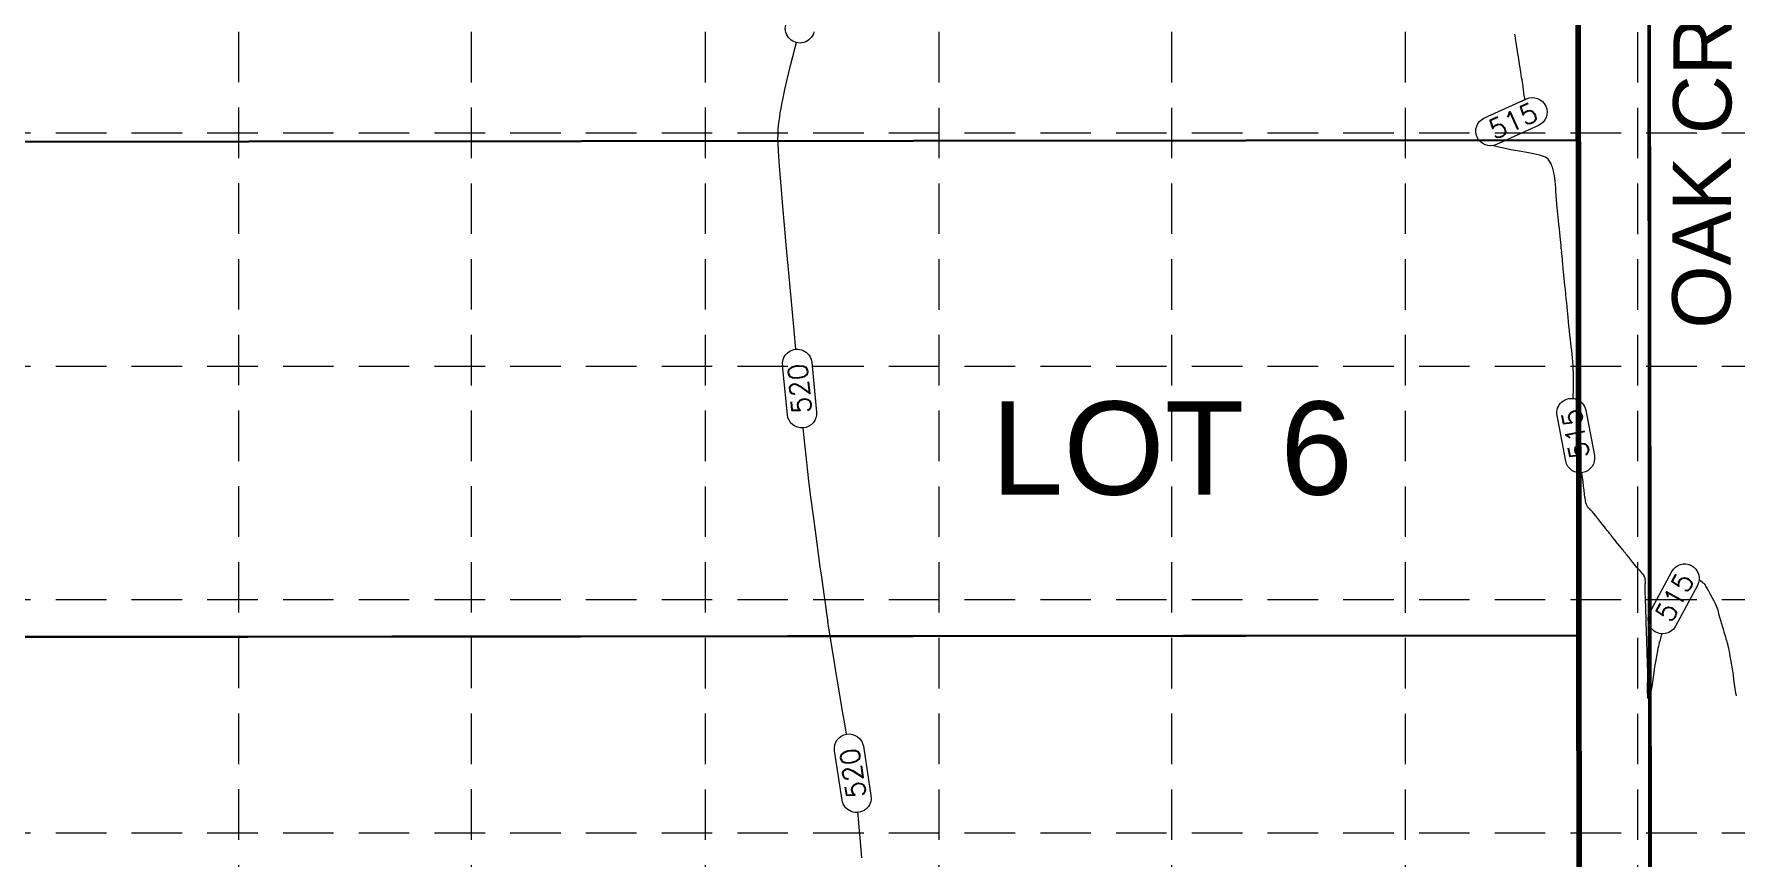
# Model space of a CAD drawing. Header units: feet. Extents: x -406 to 2003, y 7035 to 10885.
# Drawn here: x -94.7 to 343.5, y 8893.5 to 9105.6 of the extents above; entities that cross this region are included whole.
import ezdxf

# ---------------------------------------------------------------- set-up
doc = ezdxf.new("R2010")
doc.units = ezdxf.units.FT
doc.header["$LTSCALE"] = 40
doc.header["$MEASUREMENT"] = 0
doc.linetypes.add('HIDDEN', pattern=[0.375, 0.25, -0.125])
for name, color, linetype, lineweight in [('1 PROPOSED CONTOURS', 35, 'Continuous', 0), ('LOT NUMBERS', 3, 'Continuous', 35), ('right of way', 3, 'Continuous', 40), ('SILT FENCE', 200, 'Continuous', 100)]:
    doc.layers.add(name, color=color, linetype=linetype, lineweight=lineweight)
for name, color, linetype in [('GRID', 254, 'HIDDEN'), ('lots', 4, 'Continuous'), ('PLAN TEXT', 2, 'Continuous'), ('polys', 7, 'Continuous'), ('proposed pavement', 4, 'Continuous')]:
    doc.layers.add(name, color=color, linetype=linetype)
doc.styles.get("Standard").update_dxf_attribs({"font": 'ARIAL.TTF'})

msp = doc.modelspace()

# ---------------------------------------------------------------- linework, layer by layer
at = {"layer": '1 PROPOSED CONTOURS', "color": 35}
for points, elevation in [([(100.07, 9097.5), (101.22, 9102.1)], 520), ([(286.64, 9105.1), (286.55, 9105.58)], 515), ([(286.84, 9103.88), (286.74, 9104.5)], 515), ([(286.92, 9103.36), (286.84, 9103.88)], 515), ([(287.18, 9101.65), (287.08, 9102.32)], 515), ([(99.18, 9093.86), (100.07, 9097.5)], 520), ([(287.41, 9100.13), (287.34, 9100.58)], 515), ([(287.56, 9099.14), (287.48, 9099.66)], 515), ([(287.65, 9098.51), (287.56, 9099.14)], 515), ([(287.91, 9096.84), (287.83, 9097.34)], 515), ([(287.99, 9096.33), (287.91, 9096.84)], 515), ([(288.18, 9095.06), (288.07, 9095.75)], 515), ([(288.3, 9094.36), (288.18, 9095.06)], 515), ([(97.81, 9087.55), (98.04, 9088.75)], 520), ([(98.04, 9088.75), (98.28, 9090.04)], 520), ([(288.69, 9091.99), (288.61, 9092.64)], 515), ([(289.16, 9088.71), (289.11, 9089.04)], 515), ([(97.25, 9084.27), (97.42, 9085.33)], 520), ([(97.42, 9085.33), (97.6, 9086.42)], 520), ([(96.99, 9082.11), (97.11, 9083.2)], 520), ([(96.79, 9078.45), (96.83, 9079.75)], 520), ([(96.94, 9075.44), (96.82, 9077.36)], 520), ([(281.74, 9076.62), (280.83, 9076.86)], 515), ([(285.62, 9075.81), (283.62, 9076.21)], 515), ([(287.65, 9075.43), (285.62, 9075.81)], 515), ([(97.39, 9069.46), (97.13, 9072.78)], 520), ([(295.5, 9072.86), (295.11, 9073.33)], 515), ([(296.2, 9071.28), (296.01, 9071.85)], 515), ([(296.38, 9070.63), (296.2, 9071.28)], 515), ([(296.76, 9069.19), (296.59, 9069.89)], 515), ([(296.97, 9067.69), (296.88, 9068.46)], 515), ([(98.09, 9061.18), (97.71, 9065.57)], 520), ([(297.28, 9062.92), (297.18, 9064.03)], 515), ([(98.5, 9056.39), (98.09, 9061.18)], 520), ([(297.56, 9060.07), (297.48, 9060.91)], 515), ([(98.96, 9051.27), (98.5, 9056.39)], 520), ([(297.9, 9056.58), (297.81, 9057.57)], 515), ([(298.21, 9053.48), (298.12, 9054.4)], 515), ([(298.29, 9052.66), (298.21, 9053.48)], 515), ([(298.37, 9051.88), (298.29, 9052.66)], 515), ([(298.61, 9049.44), (298.52, 9050.31)], 515), ([(299.11, 9044.37), (299.02, 9045.26)], 515), ([(100.45, 9034.83), (99.94, 9040.41)], 520), ([(299.67, 9038.64), (299.55, 9039.84)], 515), ([(100.96, 9029.26), (100.45, 9034.83)], 520), ([(300.36, 9031.58), (300.26, 9032.59)], 515), ([(300.72, 9028.02), (300.6, 9029.18)], 515), ([(301.38, 9022.23), (301.28, 9023.19)], 515), ([(301.47, 9021.22), (301.38, 9022.23)], 515), ([(301.54, 9020.12), (301.47, 9021.22)], 515), ([(301.66, 9017.6), (301.61, 9018.9)], 515), ([(301.6, 9012.34), (301.63, 9013.64)], 515), ([(103.66, 9000.87), (103.33, 9004.18)], 520), ([(304.49, 8987.15), (304.37, 8988.13)], 515), ([(304.73, 8985.52), (304.61, 8986.27)], 515), ([(305, 8984.46), (304.86, 8984.91)], 515), ([(305.52, 8983.64), (305.25, 8983.99)], 515), ([(106.98, 8973.73), (106.62, 8976.39)], 520), ([(312.6, 8974.97), (312.12, 8975.56)], 515), ([(107.71, 8968.39), (107.35, 8971.05)], 520), ([(314.73, 8972.31), (314.63, 8972.43)], 515), ([(314.81, 8972.2), (314.73, 8972.31)], 515), ([(314.91, 8972.08), (314.81, 8972.2)], 515), ([(315, 8971.96), (314.91, 8972.08)], 515), ([(315.45, 8971.41), (315.14, 8971.79)], 515), ([(315.88, 8970.87), (315.45, 8971.41)], 515), ([(108.08, 8965.77), (107.71, 8968.39)], 520), ([(316.92, 8969.57), (316.38, 8970.24)], 515), ([(318.35, 8967.82), (317.89, 8968.36)], 515), ([(318.78, 8967.36), (318.35, 8967.82)], 515), ([(319.17, 8966.95), (318.78, 8967.36)], 515), ([(320.11, 8962.26), (320.1, 8962.59)], 515), ([(320.15, 8964.05), (320.18, 8964.57)], 515), ([(334.1, 8965), (334, 8965.08)], 515), ([(334.52, 8964.65), (334.1, 8965)], 515), ([(335.36, 8964.03), (335.21, 8964.1)], 515), ([(336.03, 8962.93), (335.88, 8963.2)], 515), ([(336.21, 8962.59), (336.03, 8962.93)], 515), ([(337.04, 8961.12), (336.66, 8961.78)], 515), ([(109.1, 8958.48), (108.78, 8960.79)], 520), ([(320.2, 8959.58), (320.17, 8960.66)], 515), ([(320.24, 8958.46), (320.2, 8959.58)], 515), ([(337.45, 8960.37), (337.04, 8961.12)], 515), ([(338.98, 8956.84), (338.86, 8957.26)], 515), ([(109.95, 8952.62), (109.69, 8954.37)], 520), ([(320.32, 8955.77), (320.3, 8956.45)], 515), ([(320.34, 8955.14), (320.32, 8955.77)], 515), ([(320.36, 8954.63), (320.34, 8955.14)], 515), ([(320.42, 8952.59), (320.4, 8953.22)], 515), ([(339.19, 8955.96), (339.08, 8956.43)], 515), ([(339.35, 8955.4), (339.19, 8955.96)], 515), ([(339.66, 8954.34), (339.51, 8954.83)], 515), ([(340.03, 8953.06), (339.91, 8953.48)], 515), ([(340.17, 8952.59), (340.03, 8953.06)], 515), ([(110.39, 8949.63), (110.17, 8951.12)], 520), ([(320.54, 8948.98), (320.52, 8949.67)], 515), ([(323.85, 8949.31), (323.66, 8948.64)], 515), ([(324.26, 8950.7), (324.05, 8950)], 515), ([(340.55, 8951.27), (340.44, 8951.65)], 515), ([(340.67, 8950.86), (340.55, 8951.27)], 515), ([(341.12, 8949.39), (340.99, 8949.81)], 515), ([(341.37, 8948.57), (341.24, 8949)], 515), ([(110.99, 8945.92), (110.67, 8947.88)], 520), ([(320.59, 8947.32), (320.56, 8948.19)], 515), ([(320.62, 8946.38), (320.59, 8947.32)], 515), ([(320.71, 8943.74), (320.68, 8944.55)], 515), ([(322.83, 8944.36), (322.75, 8943.94)], 515), ([(323.09, 8945.86), (323.01, 8945.39)], 515), ([(323.25, 8946.83), (323.16, 8946.33)], 515), ([(341.73, 8946.91), (341.61, 8947.52)], 515), ([(320.74, 8942.59), (320.73, 8943.07)], 515), ([(320.76, 8942.13), (320.74, 8942.59)], 515), ([(320.78, 8941.44), (320.77, 8941.77)], 515), ([(320.79, 8941.08), (320.78, 8941.44)], 515), ([(320.8, 8940.1), (320.81, 8940.62)], 515), ([(322.3, 8941.14), (322.14, 8940.02)], 515), ([(322.6, 8943.12), (322.5, 8942.59)], 515), ([(322.68, 8943.55), (322.6, 8943.12)], 515), ([(342.51, 8942.59), (342.32, 8943.59)], 515), ([(320.76, 8935.32), (320.72, 8936.2)], 515), ([(320.74, 8938.3), (320.78, 8939.29)], 515), ([(320.82, 8934.8), (320.76, 8935.32)], 515), ([(343.45, 8936.01), (343.28, 8937.04)], 515), ([(113.91, 8928.55), (113.46, 8931.22)], 520), ([(320.97, 8934.48), (320.9, 8934.56)], 515), ([(321, 8934.46), (320.97, 8934.48)], 515), ([(321.22, 8934.8), (321.11, 8934.55)], 515), ([(117.44, 8904.53), (117.38, 8905.2)], 520), ([(117.73, 8901.42), (117.44, 8904.53)], 520)]:
    msp.add_lwpolyline(points, dxfattribs=dict(at, elevation=elevation))
at = {"layer": '1 PROPOSED CONTOURS', "color": 35, "extrusion": (-0.97014, 0.242545, 0), "elevation": 2109.47}
msp.add_lwpolyline([(-8854.87, 520), (-8856.18, 520)], dxfattribs=at)
at = {"layer": '1 PROPOSED CONTOURS', "color": 35, "extrusion": (0.986454, 0.164035, 0), "elevation": 1776.32}
msp.add_lwpolyline([(8934.14, 515), (8934.75, 515)], dxfattribs=at)
at = {"layer": '1 PROPOSED CONTOURS', "color": 35, "extrusion": (0.988626, 0.150397, 0), "elevation": 1652.77}
for points in [[(8956.16, 515), (8956.66, 515)], [(8955.61, 515), (8956.16, 515)], [(8954.35, 515), (8954.93, 515)], [(8953.85, 515), (8954.35, 515)], [(8952.92, 515), (8953.39, 515)], [(8951.12, 515), (8951.76, 515)], [(8950.57, 515), (8951.12, 515)], [(8948.96, 515), (8949.55, 515)]]:
    msp.add_lwpolyline(points, dxfattribs=at)
at = {"layer": '1 PROPOSED CONTOURS', "color": 35, "extrusion": (-0.972263, 0.233888, 0), "elevation": 2030.52}
msp.add_lwpolyline([(-8862.23, 520), (-8864.83, 520)], dxfattribs=at)
at = {"layer": '1 PROPOSED CONTOURS', "color": 35, "extrusion": (0.982751, 0.184933, 0), "elevation": 1965.17}
msp.add_lwpolyline([(8883.57, 515), (8884.18, 515)], dxfattribs=at)
at = {"layer": '1 PROPOSED CONTOURS', "color": 35, "extrusion": (0.982251, 0.187569, 0), "elevation": 1989}
msp.add_lwpolyline([(8877.7, 515), (8878.26, 515)], dxfattribs=at)
at = {"layer": '1 PROPOSED CONTOURS', "color": 35, "extrusion": (0.985966, 0.166944, 0), "elevation": 1802.52}
msp.add_lwpolyline([(8916.85, 515), (8917.43, 515)], dxfattribs=at)
at = {"layer": '1 PROPOSED CONTOURS', "color": 35, "extrusion": (0.975775, -0.218777, 0), "elevation": -1892.79}
msp.add_lwpolyline([(8891.34, 520), (8892.66, 520)], dxfattribs=at)
at = {"layer": '1 PROPOSED CONTOURS', "color": 35, "linetype": 'Continuous', "extrusion": (0.411965, -0.9112, 0)}
for points, elevation in [([(3996.23, 515), (4008.13, 515)], -8162.51), ([(4008.13, 515), (3996.23, 515)], -8155.01)]:
    msp.add_lwpolyline(points, dxfattribs=dict(at, elevation=elevation))
at = {"layer": '1 PROPOSED CONTOURS', "color": 35, "extrusion": (0.99609, 0.088341, 0), "elevation": 1090.77}
msp.add_lwpolyline([(9030.17, 515), (9030.94, 515)], dxfattribs=at)
at = {"layer": '1 PROPOSED CONTOURS', "color": 35, "extrusion": (0.992876, 0.119153, 0), "elevation": 1369.95}
msp.add_lwpolyline([(8991.37, 515), (8992.05, 515)], dxfattribs=at)
at = {"layer": '1 PROPOSED CONTOURS', "color": 35, "extrusion": (0.984826, 0.173542, 0), "elevation": 1862.06}
msp.add_lwpolyline([(8901.74, 515), (8902.48, 515)], dxfattribs=at)
at = {"layer": '1 PROPOSED CONTOURS', "color": 35, "extrusion": (0.984075, 0.177754, 0), "elevation": 1900.12}
msp.add_lwpolyline([(8892.91, 515), (8893.7, 515)], dxfattribs=at)
at = {"layer": '1 PROPOSED CONTOURS', "color": 35, "extrusion": (0.983631, -0.180192, 0), "elevation": -1541.29}
msp.add_lwpolyline([(8955.28, 520), (8956.43, 520)], dxfattribs=at)
at = {"layer": '1 PROPOSED CONTOURS', "color": 35, "extrusion": (-0.998464, 0.055405, 0), "elevation": 406.38}
msp.add_lwpolyline([(-9071.17, 520), (-9072.38, 520)], dxfattribs=at)
at = {"layer": '1 PROPOSED CONTOURS', "color": 35, "extrusion": (0.996677, -0.081459, 0), "elevation": -643.15}
msp.add_lwpolyline([(9058.68, 520), (9059.82, 520)], dxfattribs=at)
at = {"layer": '1 PROPOSED CONTOURS', "color": 35, "extrusion": (-0.991274, 0.131816, 0), "elevation": 1101.05}
msp.add_lwpolyline([(-9016.74, 520), (-9017.82, 520)], dxfattribs=at)
at = {"layer": '1 PROPOSED CONTOURS', "color": 35, "extrusion": (0.999558, 0.029731, 0), "elevation": 366.66}
msp.add_lwpolyline([(9070.47, 520), (9071.56, 520)], dxfattribs=at)
at = {"layer": '1 PROPOSED CONTOURS', "color": 35, "extrusion": (0.214659, 0.976689, 0), "elevation": 8925.51}
msp.add_lwpolyline([(1671.29, 515), (1673.21, 515)], dxfattribs=at)
at = {"layer": '1 PROPOSED CONTOURS', "color": 35, "extrusion": (0.997379, 0.072355, 0), "elevation": 753.34}
msp.add_lwpolyline([(9041.97, 520), (9044.64, 520)], dxfattribs=at)
at = {"layer": '1 PROPOSED CONTOURS', "color": 35, "extrusion": (0.181956, 0.983307, 0), "elevation": 8976.27}
msp.add_lwpolyline([(1366.5, 515), (1368.48, 515)], dxfattribs=at)
at = {"layer": '1 PROPOSED CONTOURS', "color": 35, "extrusion": (0.190334, 0.981719, 0), "elevation": 8964.3}
msp.add_lwpolyline([(1441.18, 515), (1442.99, 515)], dxfattribs=at)
at = {"layer": '1 PROPOSED CONTOURS', "color": 35, "extrusion": (0.213561, 0.97693, 0), "elevation": 8927.6}
msp.add_lwpolyline([(1651.83, 515), (1653.36, 515)], dxfattribs=at)
at = {"layer": '1 PROPOSED CONTOURS', "color": 35, "extrusion": (0.26797, 0.963427, 0), "elevation": 8821}
msp.add_lwpolyline([(2148.37, 515), (2149.52, 515)], dxfattribs=at)
at = {"layer": '1 PROPOSED CONTOURS', "color": 35, "extrusion": (0.422281, 0.906465, 0), "elevation": 8349.49}
msp.add_lwpolyline([(3564.66, 515), (3565.34, 515)], dxfattribs=at)
at = {"layer": '1 PROPOSED CONTOURS', "color": 35, "extrusion": (0.674536, 0.738242, 0), "elevation": 6897.37}
msp.add_lwpolyline([(5902.43, 515), (5903.13, 515)], dxfattribs=at)
at = {"layer": '1 PROPOSED CONTOURS', "color": 35, "extrusion": (0.858351, 0.513063, 0), "elevation": 4908.59}
msp.add_lwpolyline([(7635.52, 515), (7636.09, 515)], dxfattribs=at)
at = {"layer": '1 PROPOSED CONTOURS', "color": 35, "extrusion": (0.918941, 0.394395, 0), "elevation": 3849.91}
msp.add_lwpolyline([(8219.75, 515), (8220.32, 515)], dxfattribs=at)
at = {"layer": '1 PROPOSED CONTOURS', "color": 35, "extrusion": (0.996619, 0.082168, 0), "elevation": 842.28}
msp.add_lwpolyline([(9026.88, 520), (9030.79, 520)], dxfattribs=at)
at = {"layer": '1 PROPOSED CONTOURS', "color": 35, "extrusion": (0.962341, 0.271844, 0), "elevation": 2751.02}
msp.add_lwpolyline([(8647.71, 515), (8648.47, 515)], dxfattribs=at)
at = {"layer": '1 PROPOSED CONTOURS', "color": 35, "extrusion": (0.986693, 0.162592, 0), "elevation": 1767.39}
msp.add_lwpolyline([(8899.52, 515), (8900.26, 515)], dxfattribs=at)
at = {"layer": '1 PROPOSED CONTOURS', "color": 35, "extrusion": (0.997549, 0.069978, 0), "elevation": 930.78}
msp.add_lwpolyline([(9023.86, 515), (9024.68, 515)], dxfattribs=at)
at = {"layer": '1 PROPOSED CONTOURS', "color": 35, "extrusion": (0.998607, 0.052768, 0), "elevation": 775.05}
msp.add_lwpolyline([(9037.7, 515), (9038.57, 515)], dxfattribs=at)
at = {"layer": '1 PROPOSED CONTOURS', "color": 35, "extrusion": (0.998665, 0.051651, 0), "elevation": 764.94}
msp.add_lwpolyline([(9037.61, 515), (9038.56, 515)], dxfattribs=at)
at = {"layer": '1 PROPOSED CONTOURS', "color": 35, "extrusion": (0.997987, 0.063421, 0), "elevation": 871.43}
msp.add_lwpolyline([(9026.94, 515), (9027.97, 515)], dxfattribs=at)
at = {"layer": '1 PROPOSED CONTOURS', "color": 35, "extrusion": (0.995187, 0.097998, 0), "elevation": 1183.99}
for points in [[(8989.09, 515), (8990.17, 515)], [(8988.15, 515), (8989.09, 515)], [(8986.49, 515), (8987.3, 515)], [(8985.67, 515), (8986.49, 515)], [(8984.79, 515), (8985.67, 515)], [(8982.64, 515), (8983.79, 515)], [(8981.6, 515), (8982.64, 515)], [(8978.29, 515), (8979.07, 515)], [(8977.49, 515), (8978.29, 515)], [(8975.64, 515), (8976.62, 515)], [(8974.53, 515), (8975.64, 515)], [(8973.41, 515), (8974.53, 515)], [(8972.42, 515), (8973.41, 515)], [(8970.67, 515), (8971.52, 515)], [(8969.83, 515), (8970.67, 515)], [(8968.97, 515), (8969.83, 515)], [(8968.02, 515), (8968.97, 515)], [(8966.97, 515), (8968.02, 515)], [(8964.55, 515), (8965.76, 515)], [(8963.47, 515), (8964.55, 515)], [(8962.48, 515), (8963.47, 515)], [(8961.55, 515), (8962.48, 515)], [(8960.64, 515), (8961.55, 515)], [(8959.69, 515), (8960.64, 515)], [(8957.54, 515), (8958.67, 515)], [(8956.26, 515), (8957.54, 515)]]:
    msp.add_lwpolyline(points, dxfattribs=at)
at = {"layer": '1 PROPOSED CONTOURS', "color": 35, "extrusion": (0.996006, 0.089285, 0), "elevation": 906.7}
msp.add_lwpolyline([(9000.91, 520), (9006.29, 520)], dxfattribs=at)
at = {"layer": '1 PROPOSED CONTOURS', "color": 35, "extrusion": (0.995916, 0.090284, 0), "elevation": 915.74}
msp.add_lwpolyline([(8994.46, 520), (9000, 520)], dxfattribs=at)
at = {"layer": '1 PROPOSED CONTOURS', "color": 35, "extrusion": (0.995695, 0.092691, 0), "elevation": 937.46}
msp.add_lwpolyline([(8976.19, 520), (8981.03, 520)], dxfattribs=at)
at = {"layer": '1 PROPOSED CONTOURS', "color": 35, "extrusion": (0.993768, 0.111471, 0), "elevation": 1305.21}
msp.add_lwpolyline([(8937.16, 515), (8938.23, 515)], dxfattribs=at)
at = {"layer": '1 PROPOSED CONTOURS', "color": 35, "extrusion": (0.993069, 0.117535, 0), "elevation": 1359.74}
msp.add_lwpolyline([(8928.03, 515), (8929.03, 515)], dxfattribs=at)
at = {"layer": '1 PROPOSED CONTOURS', "color": 35, "extrusion": (0.99279, 0.119868, 0), "elevation": 1380.71}
msp.add_lwpolyline([(8923.87, 515), (8924.81, 515)], dxfattribs=at)
at = {"layer": '1 PROPOSED CONTOURS', "color": 35, "extrusion": (0.993052, 0.117677, 0), "elevation": 1361.02}
msp.add_lwpolyline([(8925.97, 515), (8926.89, 515)], dxfattribs=at)
at = {"layer": '1 PROPOSED CONTOURS', "color": 35, "extrusion": (0.99384, 0.110828, 0), "elevation": 1299.45}
msp.add_lwpolyline([(8934.21, 515), (8935.14, 515)], dxfattribs=at)
at = {"layer": '1 PROPOSED CONTOURS', "color": 35, "linetype": 'Continuous'}
for points, elevation in [([(99.24, 9007.56), (98.02, 9020.36)], 520), ([(105.49, 9021.06), (106.7, 9008.26)], 520), ([(299.65, 8995.64), (297.42, 9007.34)], 515), ([(304.79, 9008.74), (307.02, 8997.05)], 515), ([(321.33, 8956.7), (326.96, 8967.19)], 515), ([(333.57, 8963.64), (327.94, 8953.15)], 515)]:
    msp.add_lwpolyline(points, dxfattribs=dict(at, elevation=elevation))
at = {"layer": '1 PROPOSED CONTOURS', "color": 35, "extrusion": (0.998418, 0.056221, 0), "elevation": 808.18}
msp.add_lwpolyline([(8987.68, 515), (8988.9, 515)], dxfattribs=at)
at = {"layer": '1 PROPOSED CONTOURS', "color": 35, "extrusion": (-0.999803, 0.019866, 0), "elevation": -122.51}
msp.add_lwpolyline([(-9017.85, 515), (-9019.17, 515)], dxfattribs=at)
at = {"layer": '1 PROPOSED CONTOURS', "color": 35, "extrusion": (0.999954, 0.009601, 0), "elevation": 388.22}
msp.add_lwpolyline([(9012.97, 515), (9014.29, 515)], dxfattribs=at)
at = {"layer": '1 PROPOSED CONTOURS', "color": 35, "extrusion": (0.999966, -0.008212, 0), "elevation": 227.62}
msp.add_lwpolyline([(9017.13, 515), (9018.46, 515)], dxfattribs=at)
at = {"layer": '1 PROPOSED CONTOURS', "color": 35, "extrusion": (-0.999676, 0.025435, 0), "elevation": -72.27}
msp.add_lwpolyline([(-9016.51, 515), (-9017.09, 515)], dxfattribs=at)
at = {"layer": '1 PROPOSED CONTOURS', "color": 35, "extrusion": (0.995109, 0.098778, 0), "elevation": 992.24}
msp.add_lwpolyline([(8943.49, 520), (8946.61, 520)], dxfattribs=at)
at = {"layer": '1 PROPOSED CONTOURS', "color": 35, "extrusion": (0.994846, 0.101399, 0), "elevation": 1015.79}
msp.add_lwpolyline([(8938.41, 520), (8940.84, 520)], dxfattribs=at)
at = {"layer": '1 PROPOSED CONTOURS', "color": 35, "extrusion": (0.994302, 0.106598, 0), "elevation": 1062.5}
msp.add_lwpolyline([(8931.31, 520), (8932.97, 520)], dxfattribs=at)
at = {"layer": '1 PROPOSED CONTOURS', "color": 35, "extrusion": (0.993313, 0.115454, 0), "elevation": 1142.05}
msp.add_lwpolyline([(8919.97, 520), (8921.49, 520)], dxfattribs=at)
at = {"layer": '1 PROPOSED CONTOURS', "color": 35, "extrusion": (0.988438, 0.151627, 0), "elevation": 1663.76}
for points in [[(8842.41, 515), (8842.59, 515)], [(8841.42, 515), (8842.41, 515)]]:
    msp.add_lwpolyline(points, dxfattribs=at)
at = {"layer": '1 PROPOSED CONTOURS', "color": 35, "extrusion": (0.992689, 0.1207, 0), "elevation": 1189.15}
msp.add_lwpolyline([(8912.05, 520), (8913.82, 520)], dxfattribs=at)
at = {"layer": '1 PROPOSED CONTOURS', "color": 35, "extrusion": (0.992234, 0.124383, 0), "elevation": 1222.22}
msp.add_lwpolyline([(8905.6, 520), (8907.58, 520)], dxfattribs=at)
at = {"layer": '1 PROPOSED CONTOURS', "color": 35, "extrusion": (0.991886, 0.127127, 0), "elevation": 1246.85}
msp.add_lwpolyline([(8900.01, 520), (8902.18, 520)], dxfattribs=at)
at = {"layer": '1 PROPOSED CONTOURS', "color": 35, "extrusion": (0.989813, 0.142373, 0), "elevation": 1580.98}
msp.add_lwpolyline([(8855.43, 515), (8856.6, 515)], dxfattribs=at)
at = {"layer": '1 PROPOSED CONTOURS', "color": 35, "extrusion": (0.991729, 0.128348, 0), "elevation": 1455.47}
msp.add_lwpolyline([(8875.79, 515), (8876.92, 515)], dxfattribs=at)
at = {"layer": '1 PROPOSED CONTOURS', "color": 35, "extrusion": (0.992622, 0.121248, 0), "elevation": 1391.92}
msp.add_lwpolyline([(8884.91, 515), (8885.98, 515)], dxfattribs=at)
at = {"layer": '1 PROPOSED CONTOURS', "color": 35, "extrusion": (0.99161, 0.129267, 0), "elevation": 1266.05}
msp.add_lwpolyline([(8894.97, 520), (8897.3, 520)], dxfattribs=at)
at = {"layer": '1 PROPOSED CONTOURS', "color": 35, "extrusion": (0.991383, 0.130996, 0), "elevation": 1281.56}
msp.add_lwpolyline([(8890.28, 520), (8892.74, 520)], dxfattribs=at)
at = {"layer": '1 PROPOSED CONTOURS', "color": 35, "extrusion": (0.991187, 0.132474, 0), "elevation": 1492.37}
msp.add_lwpolyline([(8866.72, 515), (8867.61, 515)], dxfattribs=at)
at = {"layer": '1 PROPOSED CONTOURS', "color": 35, "extrusion": (0.978097, 0.208151, 0), "elevation": 2168.4}
msp.add_lwpolyline([(8724.65, 515), (8725.28, 515)], dxfattribs=at)
at = {"layer": '1 PROPOSED CONTOURS', "color": 35, "extrusion": (0.885085, 0.465429, 0), "elevation": 4451.59}
msp.add_lwpolyline([(7809.52, 515), (7810.06, 515)], dxfattribs=at)
at = {"layer": '1 PROPOSED CONTOURS', "color": 35, "extrusion": (0.719996, 0.693978, 0), "elevation": 6454.42}
msp.add_lwpolyline([(6255.74, 515), (6256.16, 515)], dxfattribs=at)
at = {"layer": '1 PROPOSED CONTOURS', "color": 35, "extrusion": (0.991191, 0.132438, 0), "elevation": 1294.49}
msp.add_lwpolyline([(8885.84, 520), (8888.4, 520)], dxfattribs=at)
at = {"layer": '1 PROPOSED CONTOURS', "color": 35, "extrusion": (0.706429, 0.707784, 0), "elevation": 6574.3}
msp.add_lwpolyline([(6129.18, 515), (6129.64, 515)], dxfattribs=at)
at = {"layer": '1 PROPOSED CONTOURS', "color": 35, "extrusion": (0.751804, 0.659387, 0), "elevation": 6153.43}
msp.add_lwpolyline([(6551.04, 515), (6551.6, 515)], dxfattribs=at)
at = {"layer": '1 PROPOSED CONTOURS', "color": 35, "extrusion": (0.780882, 0.624679, 0)}
for points, elevation in [([(6822.29, 515), (6822.87, 515)], 5850.58), ([(6821.51, 515), (6822.29, 515)], 5850.58), ([(6820.61, 515), (6821.51, 515)], 5850.58), ([(6819.66, 515), (6820.61, 515)], 5850.58), ([(6818.73, 515), (6819.66, 515)], 5850.58), ([(6817.91, 515), (6818.73, 515)], 5850.58), ([(6817.27, 515), (6817.91, 515)], 5850.57), ([(6816.63, 515), (6817.27, 515)], 5850.57), ([(6816.12, 515), (6816.63, 515)], 5850.57), ([(6815.65, 515), (6816.12, 515)], 5850.57), ([(6815.14, 515), (6815.65, 515)], 5850.57), ([(6814.5, 515), (6815.14, 515)], 5850.57), ([(6813.88, 515), (6814.5, 515)], 5850.57), ([(6812.31, 515), (6813.12, 515)], 5850.57), ([(6811.52, 515), (6812.31, 515)], 5850.57), ([(6810.83, 515), (6811.52, 515)], 5850.57), ([(6810.32, 515), (6810.83, 515)], 5850.57), ([(6810.07, 515), (6810.32, 515)], 5850.57), ([(6809.87, 515), (6810.07, 515)], 5850.57), ([(6809.05, 515), (6809.27, 515)], 5850.57), ([(6807.06, 515), (6807.87, 515)], 5850.57), ([(6805.37, 515), (6806.2, 515)], 5850.57), ([(6804.65, 515), (6805.37, 515)], 5850.57)]:
    msp.add_lwpolyline(points, dxfattribs=dict(at, elevation=elevation))
at = {"layer": '1 PROPOSED CONTOURS', "color": 35, "extrusion": (0.991025, 0.133674, 0), "elevation": 1305.57}
msp.add_lwpolyline([(8881.57, 520), (8884.21, 520)], dxfattribs=at)
at = {"layer": '1 PROPOSED CONTOURS', "color": 35, "extrusion": (0.990744, 0.135744, 0), "elevation": 1324.12}
msp.add_lwpolyline([(8873.44, 520), (8876.14, 520)], dxfattribs=at)
at = {"layer": '1 PROPOSED CONTOURS', "color": 35, "extrusion": (0.753908, 0.65698, 0), "elevation": 6131.73}
msp.add_lwpolyline([(6550.04, 515), (6550.56, 515)], dxfattribs=at)
at = {"layer": '1 PROPOSED CONTOURS', "color": 35, "extrusion": (0.818391, 0.574662, 0), "elevation": 5414.23}
msp.add_lwpolyline([(7154.04, 515), (7154.53, 515)], dxfattribs=at)
at = {"layer": '1 PROPOSED CONTOURS', "color": 35, "extrusion": (0.901166, 0.433473, 0), "elevation": 4174.77}
msp.add_lwpolyline([(7940.89, 515), (7941.37, 515)], dxfattribs=at)
at = {"layer": '1 PROPOSED CONTOURS', "color": 35, "extrusion": (0.99038, 0.138372, 0), "elevation": 1347.65}
msp.add_lwpolyline([(8862, 520), (8864.57, 520)], dxfattribs=at)
at = {"layer": '1 PROPOSED CONTOURS', "color": 35, "extrusion": (0.990259, 0.139237, 0), "elevation": 1355.39}
msp.add_lwpolyline([(8858.36, 520), (8860.82, 520)], dxfattribs=at)
at = {"layer": '1 PROPOSED CONTOURS', "color": 35, "extrusion": (0.971687, 0.236274, 0), "elevation": 2429.31}
msp.add_lwpolyline([(8635.66, 515), (8636.25, 515)], dxfattribs=at)
at = {"layer": '1 PROPOSED CONTOURS', "color": 35, "extrusion": (0.997269, -0.073854, 0), "elevation": -342.78}
msp.add_lwpolyline([(8962.51, 515), (8962.79, 515)], dxfattribs=at)
at = {"layer": '1 PROPOSED CONTOURS', "color": 35, "extrusion": (0.999489, 0.031963, 0), "elevation": 606.41}
for points in [[(8948.26, 515), (8948.54, 515)], [(8948.05, 515), (8948.26, 515)], [(8947.78, 515), (8948.05, 515)], [(8946.77, 515), (8947.45, 515)], [(8945.84, 515), (8946.77, 515)], [(8942.57, 515), (8943.65, 515)], [(8941.64, 515), (8942.57, 515)], [(8939.36, 515), (8939.82, 515)], [(8938.91, 515), (8939.36, 515)], [(8938.4, 515), (8938.91, 515)], [(8937.19, 515), (8937.77, 515)], [(8936.62, 515), (8937.19, 515)], [(8936.06, 515), (8936.62, 515)], [(8935.48, 515), (8936.06, 515)], [(8934.85, 515), (8935.48, 515)], [(8933.38, 515), (8934.16, 515)], [(8930.62, 515), (8931.56, 515)], [(8929.73, 515), (8930.62, 515)], [(8928.25, 515), (8928.92, 515)], [(8926.95, 515), (8927.31, 515)], [(8925.8, 515), (8926.25, 515)]]:
    msp.add_lwpolyline(points, dxfattribs=at)
at = {"layer": '1 PROPOSED CONTOURS', "color": 35, "extrusion": (-0.993898, 0.110305, 0), "elevation": 670.59}
msp.add_lwpolyline([(-8944.24, 515), (-8944.67, 515)], dxfattribs=at)
at = {"layer": '1 PROPOSED CONTOURS', "color": 35, "extrusion": (0.998284, 0.058552, 0), "elevation": 844.52}
msp.add_lwpolyline([(8930.45, 515), (8931.01, 515)], dxfattribs=at)
at = {"layer": '1 PROPOSED CONTOURS', "color": 35, "extrusion": (0.679679, 0.733509, 0), "elevation": 6803.02}
msp.add_lwpolyline([(5847.28, 515), (5847.71, 515)], dxfattribs=at)
at = {"layer": '1 PROPOSED CONTOURS', "color": 35, "extrusion": (0.650491, 0.759514, 0), "elevation": 7026.36}
msp.add_lwpolyline([(5576.67, 515), (5576.92, 515)], dxfattribs=at)
at = {"layer": '1 PROPOSED CONTOURS', "color": 35, "extrusion": (0.458383, 0.888755, 0), "elevation": 8120.54}
msp.add_lwpolyline([(3811.08, 515), (3811.29, 515)], dxfattribs=at)
at = {"layer": '1 PROPOSED CONTOURS', "color": 35, "extrusion": (0.632638, 0.774447, 0), "elevation": 7154.33}
msp.add_lwpolyline([(5411.08, 515), (5411.27, 515)], dxfattribs=at)
at = {"layer": '1 PROPOSED CONTOURS', "color": 35, "extrusion": (0.804548, 0.593888, 0), "elevation": 5593.48}
msp.add_lwpolyline([(7012.45, 515), (7012.64, 515)], dxfattribs=at)
at = {"layer": '1 PROPOSED CONTOURS', "color": 35, "extrusion": (0.920003, 0.391911, 0), "elevation": 3821.76}
msp.add_lwpolyline([(8115, 515), (8115.15, 515)], dxfattribs=at)
at = {"layer": '1 PROPOSED CONTOURS', "color": 35, "extrusion": (0.913008, 0.407942, 0), "elevation": 3963.11}
msp.add_lwpolyline([(8046.71, 515), (8046.91, 515)], dxfattribs=at)
at = {"layer": '1 PROPOSED CONTOURS', "color": 35, "extrusion": (0.882549, 0.47022, 0), "elevation": 4511.11}
msp.add_lwpolyline([(7752.53, 515), (7752.79, 515)], dxfattribs=at)
at = {"layer": '1 PROPOSED CONTOURS', "color": 35, "extrusion": (0.87237, 0.488846, 0), "elevation": 4674.62}
msp.add_lwpolyline([(7654.01, 515), (7654.34, 515)], dxfattribs=at)
at = {"layer": '1 PROPOSED CONTOURS', "color": 35, "extrusion": (0.868935, 0.494926, 0), "elevation": 4727.96}
msp.add_lwpolyline([(7620.59, 515), (7621.17, 515)], dxfattribs=at)
at = {"layer": '1 PROPOSED CONTOURS', "color": 35, "extrusion": (0.989987, 0.141157, 0), "elevation": 1372.56}
msp.add_lwpolyline([(8851.21, 520), (8853.38, 520)], dxfattribs=at)
at = {"layer": '1 PROPOSED CONTOURS', "color": 35, "extrusion": (0.881267, 0.472619, 0), "elevation": 4532.23}
msp.add_lwpolyline([(7736.12, 515), (7736.99, 515)], dxfattribs=at)
at = {"layer": '1 PROPOSED CONTOURS', "color": 35, "extrusion": (0.892031, 0.451974, 0), "elevation": 4350.89}
msp.add_lwpolyline([(7838.73, 515), (7839.54, 515)], dxfattribs=at)
at = {"layer": '1 PROPOSED CONTOURS', "color": 35, "extrusion": (0.910921, 0.412581, 0), "elevation": 4004.36}
msp.add_lwpolyline([(8020.62, 515), (8021.29, 515)], dxfattribs=at)
at = {"layer": '1 PROPOSED CONTOURS', "color": 35, "extrusion": (0.93439, 0.356253, 0), "elevation": 3507.71}
msp.add_lwpolyline([(8249.34, 515), (8249.93, 515)], dxfattribs=at)
at = {"layer": '1 PROPOSED CONTOURS', "color": 35, "extrusion": (0.951792, 0.306743, 0), "elevation": 3070.11}
msp.add_lwpolyline([(8421.51, 515), (8421.99, 515)], dxfattribs=at)
at = {"layer": '1 PROPOSED CONTOURS', "color": 35, "extrusion": (0.98982, 0.142325, 0), "elevation": 1383.01}
msp.add_lwpolyline([(8847.6, 520), (8849.58, 520)], dxfattribs=at)
at = {"layer": '1 PROPOSED CONTOURS', "color": 35, "extrusion": (0.972145, 0.234379, 0), "elevation": 2428.83}
msp.add_lwpolyline([(8627.47, 515), (8627.9, 515)], dxfattribs=at)
at = {"layer": '1 PROPOSED CONTOURS', "color": 35, "extrusion": (0.959768, 0.280795, 0)}
for points, elevation in [([(8499.22, 515), (8499.81, 515)], 2840.32), ([(8498.25, 515), (8498.71, 515)], 2840.33), ([(8497.82, 515), (8498.25, 515)], 2840.33), ([(8496.34, 515), (8496.89, 515)], 2840.33), ([(8495.91, 515), (8496.34, 515)], 2840.33), ([(8494.54, 515), (8495.08, 515)], 2840.33)]:
    msp.add_lwpolyline(points, dxfattribs=dict(at, elevation=elevation))
at = {"layer": '1 PROPOSED CONTOURS', "color": 35, "extrusion": (0.989332, 0.145677, 0), "elevation": 1412.96}
msp.add_lwpolyline([(8839.59, 520), (8841.1, 520)], dxfattribs=at)
at = {"layer": '1 PROPOSED CONTOURS', "color": 35, "extrusion": (0.987648, 0.156686, 0), "elevation": 1511.31}
msp.add_lwpolyline([(8820.02, 520), (8821.79, 520)], dxfattribs=at)
at = {"layer": '1 PROPOSED CONTOURS', "color": 35, "extrusion": (-0.969131, 0.246545, 0), "elevation": 1892.57}
msp.add_lwpolyline([(-8752.21, 515), (-8751.57, 515)], dxfattribs=at)
at = {"layer": '1 PROPOSED CONTOURS', "color": 35, "extrusion": (-0.959264, 0.282512, 0), "elevation": 2217.63}
msp.add_lwpolyline([(-8676.96, 515), (-8676.24, 515)], dxfattribs=at)
at = {"layer": '1 PROPOSED CONTOURS', "color": 35, "extrusion": (0.955659, -0.294476, 0), "elevation": -2325.88}
msp.add_lwpolyline([(8649.81, 515), (8649.3, 515)], dxfattribs=at)
at = {"layer": '1 PROPOSED CONTOURS', "color": 35, "extrusion": (0.95704, 0.289956, 0), "elevation": 2921.39}
msp.add_lwpolyline([(8466.45, 515), (8467, 515)], dxfattribs=at)
at = {"layer": '1 PROPOSED CONTOURS', "color": 35, "extrusion": (0.954193, 0.299192, 0), "elevation": 3003.08}
msp.add_lwpolyline([(8436.97, 515), (8437.38, 515)], dxfattribs=at)
at = {"layer": '1 PROPOSED CONTOURS', "color": 35, "extrusion": (0.969607, 0.244669, 0), "elevation": 2520.42}
msp.add_lwpolyline([(8592.51, 515), (8593.07, 515)], dxfattribs=at)
at = {"layer": '1 PROPOSED CONTOURS', "color": 35, "extrusion": (0.986634, 0.162953, 0), "elevation": 1567.27}
msp.add_lwpolyline([(8806.09, 520), (8808.26, 520)], dxfattribs=at)
at = {"layer": '1 PROPOSED CONTOURS', "color": 35, "extrusion": (-0.983425, 0.181315, 0), "elevation": 1304.27}
msp.add_lwpolyline([(-8855.19, 515), (-8854.64, 515)], dxfattribs=at)
at = {"layer": '1 PROPOSED CONTOURS', "color": 35, "extrusion": (0.985194, -0.171441, 0), "elevation": -1215.38}
msp.add_lwpolyline([(8868.32, 515), (8867.82, 515)], dxfattribs=at)
at = {"layer": '1 PROPOSED CONTOURS', "color": 35, "extrusion": (0.987342, -0.158609, 0), "elevation": -1099.89}
msp.add_lwpolyline([(8884.34, 515), (8883.86, 515)], dxfattribs=at)
at = {"layer": '1 PROPOSED CONTOURS', "color": 35, "extrusion": (-0.981107, 0.193468, 0), "elevation": 1413.78}
msp.add_lwpolyline([(-8840.9, 515), (-8840.33, 515)], dxfattribs=at)
at = {"layer": '1 PROPOSED CONTOURS', "color": 35, "extrusion": (0.975744, -0.218913, 0), "elevation": -1643.18}
msp.add_lwpolyline([(8801.8, 515), (8801.15, 515)], dxfattribs=at)
at = {"layer": '1 PROPOSED CONTOURS', "color": 35, "extrusion": (0.976811, 0.214105, 0), "elevation": 2249.4}
msp.add_lwpolyline([(8666.89, 515), (8667.41, 515)], dxfattribs=at)
at = {"layer": '1 PROPOSED CONTOURS', "color": 35, "extrusion": (0.983673, 0.179965, 0), "elevation": 1946.29}
msp.add_lwpolyline([(8738.62, 515), (8739.34, 515)], dxfattribs=at)
at = {"layer": '1 PROPOSED CONTOURS', "color": 35, "extrusion": (0.984695, 0.174286, 0), "elevation": 1895.83}
msp.add_lwpolyline([(8748.9, 515), (8749.7, 515)], dxfattribs=at)
at = {"layer": '1 PROPOSED CONTOURS', "color": 35, "extrusion": (0.984956, 0.172803, 0), "elevation": 1882.65}
msp.add_lwpolyline([(8750.86, 515), (8751.74, 515)], dxfattribs=at)
at = {"layer": '1 PROPOSED CONTOURS', "color": 35, "extrusion": (0.984672, 0.174419, 0), "elevation": 1897.01}
msp.add_lwpolyline([(8746.8, 515), (8747.75, 515)], dxfattribs=at)
at = {"layer": '1 PROPOSED CONTOURS', "color": 35, "extrusion": (0.986354, 0.164636, 0), "elevation": 1582.3}
msp.add_lwpolyline([(8801.06, 520), (8803.4, 520)], dxfattribs=at)
at = {"layer": '1 PROPOSED CONTOURS', "color": 35, "extrusion": (0.986174, 0.16571, 0), "elevation": 1591.88}
msp.add_lwpolyline([(8796.86, 520), (8799.33, 520)], dxfattribs=at)
at = {"layer": '1 PROPOSED CONTOURS', "color": 35, "extrusion": (0.999502, -0.03156, 0), "elevation": 38.49}
msp.add_lwpolyline([(8944.96, 515), (8945.78, 515)], dxfattribs=at)
at = {"layer": '1 PROPOSED CONTOURS', "color": 35, "extrusion": (-0.99042, 0.138085, 0), "elevation": 915.42}
msp.add_lwpolyline([(-8898.86, 515), (-8897.59, 515)], dxfattribs=at)
at = {"layer": '1 PROPOSED CONTOURS', "color": 35, "extrusion": (0.990891, -0.134664, 0), "elevation": -884.69}
msp.add_lwpolyline([(8904.01, 515), (8903.1, 515)], dxfattribs=at)
at = {"layer": '1 PROPOSED CONTOURS', "color": 35, "extrusion": (0.988517, -0.151111, 0), "elevation": -1032.53}
msp.add_lwpolyline([(8888.63, 515), (8888.08, 515)], dxfattribs=at)
at = {"layer": '1 PROPOSED CONTOURS', "color": 35, "extrusion": (0.983425, -0.181315, 0), "elevation": -1304.27}
msp.add_lwpolyline([(8854.21, 515), (8853.81, 515)], dxfattribs=at)
at = {"layer": '1 PROPOSED CONTOURS', "color": 35, "extrusion": (0.987037, 0.160493, 0), "elevation": 1773.29}
msp.add_lwpolyline([(8770.77, 515), (8771.69, 515)], dxfattribs=at)
at = {"layer": '1 PROPOSED CONTOURS', "color": 35, "extrusion": (0.990529, 0.137301, 0), "elevation": 1567.11}
msp.add_lwpolyline([(8808.84, 515), (8809.94, 515)], dxfattribs=at)
at = {"layer": '1 PROPOSED CONTOURS', "color": 35, "extrusion": (0.991685, 0.128688, 0), "elevation": 1490.5}
msp.add_lwpolyline([(8820.93, 515), (8822.13, 515)], dxfattribs=at)
at = {"layer": '1 PROPOSED CONTOURS', "color": 35, "extrusion": (0.986074, 0.166306, 0), "elevation": 1597.19}
msp.add_lwpolyline([(8793.32, 520), (8795.89, 520)], dxfattribs=at)
at = {"layer": '1 PROPOSED CONTOURS', "color": 35, "extrusion": (0.986041, 0.1665, 0), "elevation": 1598.92}
msp.add_lwpolyline([(8790.35, 520), (8793, 520)], dxfattribs=at)
at = {"layer": '1 PROPOSED CONTOURS', "color": 35, "extrusion": (0.99976, -0.021902, 0), "elevation": 124.9}
msp.add_lwpolyline([(8942.11, 515), (8943.18, 515)], dxfattribs=at)
at = {"layer": '1 PROPOSED CONTOURS', "color": 35, "extrusion": (1, -0.000404471, 0), "elevation": 317.11}
msp.add_lwpolyline([(8936.33, 515), (8937.36, 515)], dxfattribs=at)
at = {"layer": '1 PROPOSED CONTOURS', "color": 35, "extrusion": (0.962536, -0.271153, 0), "elevation": -2113.51}
msp.add_lwpolyline([(8687.75, 515), (8687.17, 515)], dxfattribs=at)
at = {"layer": '1 PROPOSED CONTOURS', "color": 35, "extrusion": (0.9793, -0.202414, 0), "elevation": -1493.91}
msp.add_lwpolyline([(8816.44, 515), (8815.45, 515)], dxfattribs=at)
at = {"layer": '1 PROPOSED CONTOURS', "color": 35, "extrusion": (-0.985919, 0.167223, 0), "elevation": 1177.31}
msp.add_lwpolyline([(-8865.46, 515), (-8864.27, 515)], dxfattribs=at)
at = {"layer": '1 PROPOSED CONTOURS', "color": 35, "extrusion": (0.988906, -0.148545, 0), "elevation": -1009.41}
msp.add_lwpolyline([(8887.42, 515), (8886.14, 515)], dxfattribs=at)
at = {"layer": '1 PROPOSED CONTOURS', "color": 35, "extrusion": (0.99156, 0.12965, 0), "elevation": 1499.06}
msp.add_lwpolyline([(8818.27, 515), (8819.48, 515)], dxfattribs=at)
at = {"layer": '1 PROPOSED CONTOURS', "color": 35, "extrusion": (0.990177, 0.139821, 0), "elevation": 1589.49}
msp.add_lwpolyline([(8801.25, 515), (8802.41, 515)], dxfattribs=at)
at = {"layer": '1 PROPOSED CONTOURS', "color": 35, "extrusion": (0.977735, 0.209844, 0), "elevation": 2210.97}
msp.add_lwpolyline([(8664.14, 515), (8664.98, 515)], dxfattribs=at)
at = {"layer": '1 PROPOSED CONTOURS', "color": 35, "extrusion": (0.98607, 0.166331, 0), "elevation": 1597.42}
msp.add_lwpolyline([(8787.93, 520), (8790.63, 520)], dxfattribs=at)
at = {"layer": '1 PROPOSED CONTOURS', "color": 35, "extrusion": (0.954239, 0.299046, 0), "elevation": 2978.06}
msp.add_lwpolyline([(8429.73, 515), (8429.99, 515)], dxfattribs=at)
at = {"layer": '1 PROPOSED CONTOURS', "color": 35, "extrusion": (0.21985, -0.975534, 0), "elevation": -8645.3}
msp.add_lwpolyline([(2277.43, 515), (2277.39, 515)], dxfattribs=at)
at = {"layer": '1 PROPOSED CONTOURS', "color": 35, "extrusion": (0.725593, -0.688124, 0), "elevation": -5915.08}
msp.add_lwpolyline([(6703.81, 515), (6703.7, 515)], dxfattribs=at)
at = {"layer": '1 PROPOSED CONTOURS', "color": 35, "extrusion": (0.986305, 0.16493, 0), "elevation": 1584.93}
msp.add_lwpolyline([(8784.79, 520), (8787.49, 520)], dxfattribs=at)
at = {"layer": '1 PROPOSED CONTOURS', "color": 35, "extrusion": (0.986518, 0.163651, 0), "elevation": 1573.54}
msp.add_lwpolyline([(8786.28, 520), (8786.84, 520)], dxfattribs=at)
at = {"layer": '1 PROPOSED CONTOURS', "color": 35, "linetype": 'Continuous', "extrusion": (0.988297, 0.152542, 0)}
for points, elevation in [([(8799.67, 520), (8786.82, 520)], 1478.42), ([(8786.82, 520), (8799.67, 520)], 1470.92)]:
    msp.add_lwpolyline(points, dxfattribs=dict(at, elevation=elevation))
at = {"layer": '1 PROPOSED CONTOURS', "color": 35, "extrusion": (0.996133, 0.087862, 0), "elevation": 899.37}
msp.add_lwpolyline([(8852.92, 520), (8856.65, 520)], dxfattribs=at)
at = {"layer": '1 PROPOSED CONTOURS', "color": 35, "extrusion": (0.996325, 0.085658, 0), "elevation": 879.78}
msp.add_lwpolyline([(8850.64, 520), (8854.89, 520)], dxfattribs=at)
at = {"layer": '1 PROPOSED CONTOURS', "color": 35, "linetype": 'Continuous', "extrusion": (0, 0, -1)}
for centre, start, end in [((-102.45, 9107.02, -520), 194.0923, 14.0923), ((-291.09, 9085.46, -515), 65.6717, 245.6717), ((-280.24, 9080.56, -515), 245.6717, 65.6717), ((-101.76, 9020.71, -520), 354.5963, 174.5963), ((-301.1, 9008.04, -515), 349.1912, 169.1912), ((-102.97, 9007.91, -520), 174.5963, 354.5963), ((-303.34, 8996.35, -515), 169.1912, 349.1912), ((-330.26, 8965.42, -515), 28.2131, 208.2131), ((-324.63, 8954.92, -515), 208.2131, 28.2131), ((-115.09, 8921.64, -520), 351.2257, 171.2257), ((-117.05, 8908.93, -520), 171.2257, 351.2257)]:
    msp.add_arc(centre, 3.75, start, end, dxfattribs=at)
at = {"layer": 'GRID', "color": 252, "linetype": 'HIDDEN', "lineweight": 0, "ltscale": 1.3}
for p, q in [((-41.89, 7338.15), (-42.14, 10820.07)), ((17.81, 7338.14), (18, 10819.96)), ((78.33, 7338.13), (78.01, 10819.73)), ((138.61, 7338.12), (138, 10819.79)), ((198.2, 7338.12), (198.22, 10819.75)), ((258.44, 7338.11), (258.37, 10819.74)), ((318.13, 7338.1), (318.25, 10819.73)), ((-342.62, 9080.16), (1939.97, 9080.16)), ((-342.62, 9020.09), (1939.97, 9020.09)), ((-342.62, 8960.02), (1939.97, 8960.02)), ((-342.62, 8899.96), (1939.97, 8899.96))]:
    msp.add_line(p, q, dxfattribs=at)
at = {"layer": 'lots', "color": 7, "linetype": 'Continuous'}
for p, q in [((302.87, 9078.26), (-210.67, 9077.75)), ((302.87, 9078.26), (-210.67, 9077.75)), ((303, 8950.76), (-211.19, 8950.25)), ((303, 8950.76), (-211.19, 8950.25))]:
    msp.add_line(p, q, dxfattribs=at)
at = {"layer": 'polys', "color": 7, "linetype": 'Continuous'}
for points in [[(-209.71, 9205.25), (-210.67, 9077.75), (302.87, 9078.26), (302.75, 9205.76)], [(-210.67, 9077.75), (-210.92, 9044.54), (-211.19, 8950.25), (303, 8950.76), (302.87, 9078.26)], [(-211.19, 8950.25), (-211.54, 8823.25), (303.12, 8823.76), (303, 8950.76)]]:
    msp.add_lwpolyline(points, close=True, dxfattribs=at)
at = {"layer": 'proposed pavement', "color": 7, "linetype": 'Continuous'}
for p, q in [((320.12, 9834.71), (321.65, 8298.24)), ((320.88, 9575.09), (322.15, 8298.24))]:
    msp.add_line(p, q, dxfattribs=at)
at = {"layer": 'right of way', "color": 7, "linetype": 'Continuous'}
msp.add_line((302.12, 9835.76), (303.63, 8317.83), dxfattribs=at)
msp.add_line((302.12, 9835.76), (303.63, 8317.83), dxfattribs=at)
at = {"layer": 'SILT FENCE', "color": 7, "linetype": 'Continuous'}
msp.add_line((303.63, 8317.83), (302.12, 9835.76), dxfattribs=at)

# ---------------------------------------------------------------- texts
at = {"layer": '1 PROPOSED CONTOURS', "color": 35, "linetype": 'Continuous', "char_height": 5, "attachment_point": 1}
for s, insert, width, rotation in [('\\Fsimplex.shx;\\W1.0000000000;\\T1.0000000000;\\o\\l515', (279.21, 9082.84, 515), 17.8571, 24.3283), ('\\Fsimplex.shx;\\W1.0000000000;\\T1.0000000000;\\o\\l520', (100.48, 9007.68, 520), 18.8095, 95.4037), ('\\Fsimplex.shx;\\W1.0000000000;\\T1.0000000000;\\o\\l515', (300.88, 8995.88, 515), 17.8571, 100.8088), ('\\Fsimplex.shx;\\W1.0000000000;\\T1.0000000000;\\o\\l520', (114.58, 8908.55, 520), 18.8095, 98.7743)]:
    msp.add_mtext(s, dxfattribs=dict(at, insert=insert, width=width, rotation=rotation))
at = {"layer": '1 PROPOSED CONTOURS', "color": 35, "insert": (322.43, 8956.11, 515), "char_height": 5, "width": 17.8571, "attachment_point": 1, "rotation": 61.7869}
msp.add_mtext('\\Fsimplex.shx;\\W1.0000000000;\\T1.0000000000;\\o\\l515', dxfattribs=at)
at = {"layer": 'LOT NUMBERS', "color": 7, "linetype": 'Continuous'}
msp.add_text('LOT 6', height=24, dxfattribs=at).set_placement((151.66, 8986.99))
at = {"layer": 'PLAN TEXT', "color": 7, "linetype": 'Continuous'}
msp.add_text('OAK CREEK COURT', height=15, rotation=89.7197, dxfattribs=at).set_placement((342.02, 9029.7))

doc.saveas('drawing.dxf')
